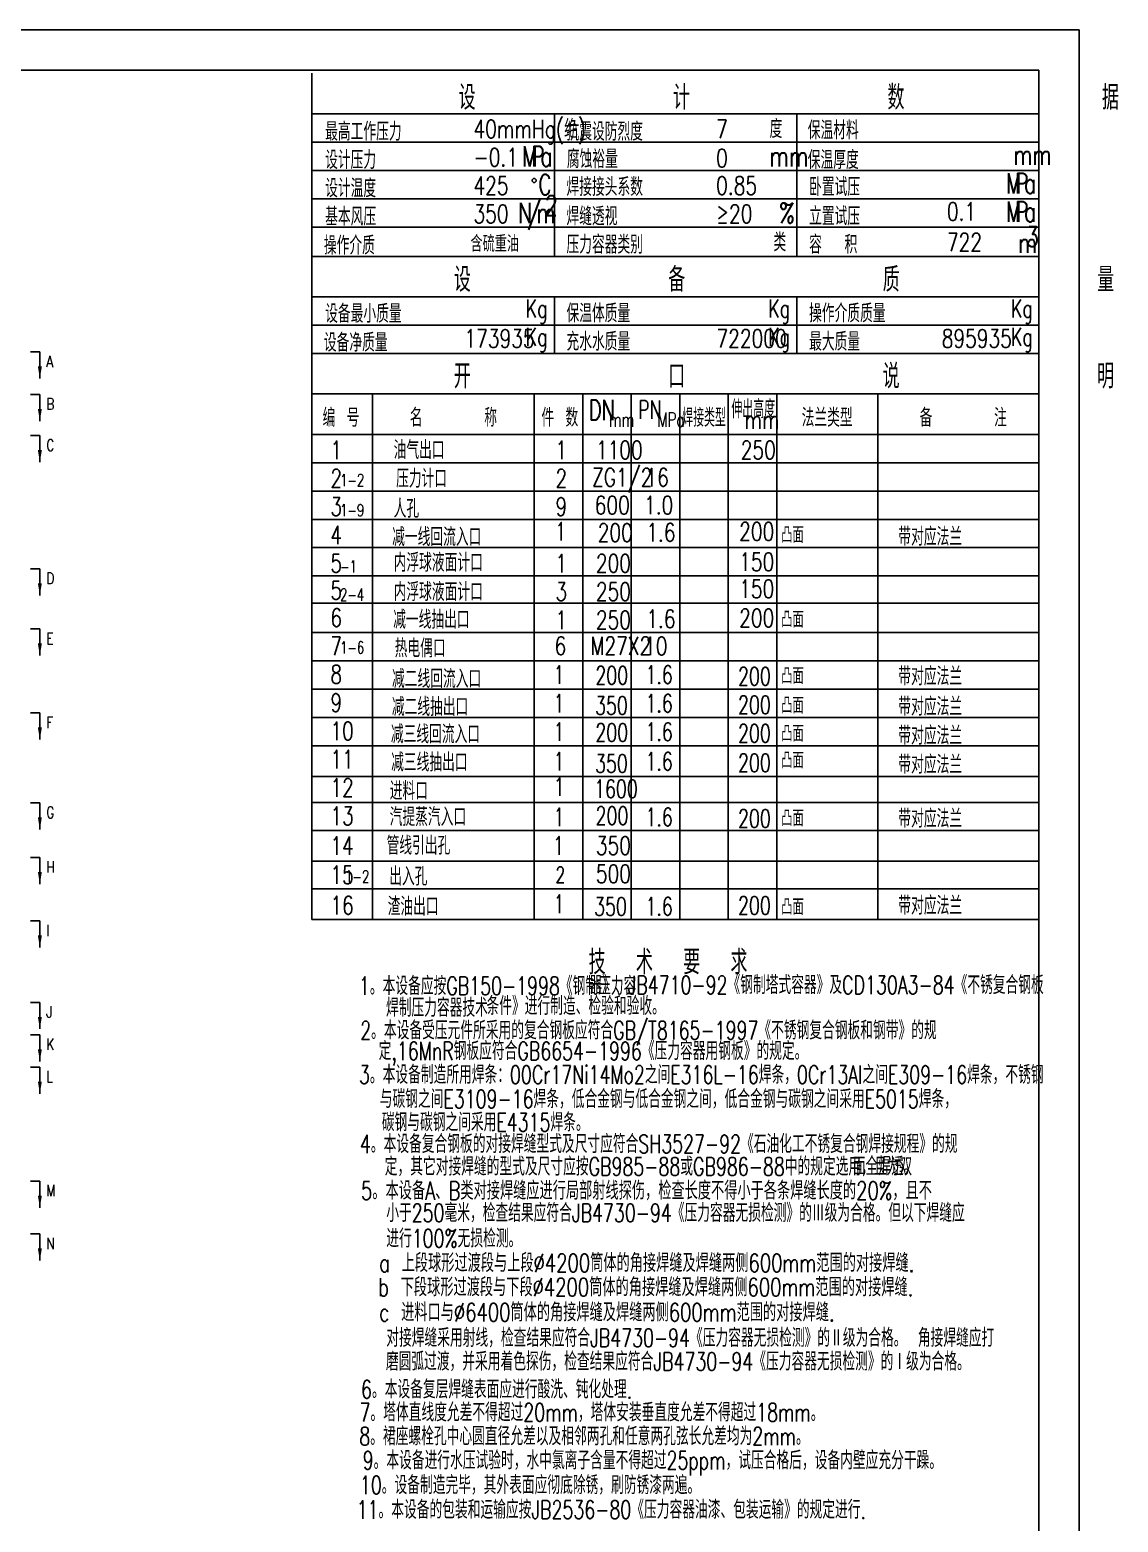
# Model space of a CAD drawing. Extents: x -776 to -173, y 628 to 1469.
# Drawn here: x -442 to -172.9, y 1100 to 1468.8 of the extents above; entities that cross this region are included whole.
import ezdxf

# ---------------------------------------------------------------- set-up
doc = ezdxf.new("R2010")
doc.units = 0
doc.header["$MEASUREMENT"] = 0
doc.linetypes.add('1', pattern=[8, 4, 4])
doc.linetypes.add('HIDDEN', pattern=[7, 5, -2])
doc.layers.get('0').update_dxf_attribs({"linetype": 'CONTINUOUS'})
for name, color, linetype in [('4', 2, 'CONTINUOUS'), ('_CONT_C', 7, 'CONTINUOUS'), ('_CONT_X', 3, 'CONTINUOUS'), ('_TEXT', 3, 'CONTINUOUS')]:
    doc.layers.add(name, color=color, linetype=linetype)
doc.styles.add('HZ', font='txt', dxfattribs={"width": 0.666667, "height": 3.5, "bigfont": 'hztxt'})
doc.styles.add('HZ5', font='romans.shx', dxfattribs={"width": 0.75, "bigfont": 'hz5.shx'})
doc.styles.add('ROMANS', font='romans', dxfattribs={"width": 0.8, "bigfont": 'hz5'})
doc.dimstyles.new('60', dxfattribs={"dimtxt": 3.5, "dimasz": 3, "dimexe": 1, "dimexo": 1, "dimgap": 1, "dimtad": 1, "dimdec": 0, "dimlfac": 60, "dimzin": 0, "dimdsep": 46, "dimtxsty": 'HZ5', "dimcen": 0.09, "dimadec": 0, "dimazin": 0, "dimtfac": 1, "dimtofl": 0, "dimtmove": 0, "dimatfit": 3, "dimfxl": 0, "dimtolj": 1, "dimtzin": 0, "dimarcsym": 0})

msp = doc.modelspace()

# ---------------------------------------------------------------- linework, layer by layer
for p, q in [((-192.49, 1458.83), (-751.49, 1458.83)), ((-192.49, 637.83), (-192.49, 1458.83))]:
    msp.add_line(p, q)
at = {"layer": '4'}
for p, q in [((-182.49, 1468.83), (-776.49, 1468.83)), ((-182.49, 627.83), (-182.49, 1468.83))]:
    msp.add_line(p, q, dxfattribs=at)
at = {"layer": '_CONT_C', "linetype": '1'}
for p, q in [((-372.31, 1420.09), (-372.31, 1458.09)), ((-372.31, 1458.09), (-372.31, 1388.85)), ((-192.31, 1448.09), (-372.31, 1448.09)), ((-372.31, 1448.09), (-192.31, 1448.09)), ((-312.31, 1420.09), (-312.31, 1448.09)), ((-252.31, 1448.09), (-252.31, 1420.09)), ((-192.31, 1420.09), (-372.31, 1420.09)), ((-372.32, 1412.85), (-192.32, 1412.85)), ((-372.32, 1402.85), (-192.32, 1402.85)), ((-372.32, 1388.85), (-192.32, 1388.85)), ((-372.31, 1368.85), (-372.31, 1388.85)), ((-372.31, 1388.85), (-372.31, 1368.85)), ((-192.31, 1378.85), (-372.31, 1378.85)), ((-372.31, 1378.85), (-192.31, 1378.85)), ((-192.31, 1368.85), (-372.31, 1368.85))]:
    msp.add_line(p, q, dxfattribs=at)
at = {"layer": '_CONT_C', "color": 3, "linetype": '1'}
for p, q in [((-312.31, 1448.09), (-312.31, 1412.85)), ((-252.31, 1412.85), (-252.31, 1448.09)), ((-312.31, 1402.85), (-312.31, 1388.85)), ((-252.31, 1388.85), (-252.31, 1402.85)), ((-372.32, 1395.85), (-192.32, 1395.85)), ((-192.31, 1361.85), (-372.31, 1361.85)), ((-192.31, 1354.85), (-372.31, 1354.85)), ((-192.31, 1347.85), (-372.31, 1347.85)), ((-192.31, 1340.85), (-372.31, 1340.85)), ((-192.31, 1333.85), (-372.31, 1333.85)), ((-192.31, 1327.13), (-372.31, 1327.13)), ((-192.31, 1319.85), (-372.31, 1319.85)), ((-192.31, 1312.85), (-372.31, 1312.85)), ((-192.31, 1305.85), (-372.31, 1305.85)), ((-192.31, 1298.85), (-372.31, 1298.85)), ((-192.31, 1291.85), (-372.31, 1291.85)), ((-192.31, 1284.29), (-372.31, 1284.29)), ((-192.31, 1277.85), (-372.31, 1277.85)), ((-192.31, 1270.94), (-372.31, 1270.94)), ((-192.31, 1263.38), (-372.31, 1263.38)), ((-192.31, 1256.5), (-372.31, 1256.5))]:
    msp.add_line(p, q, dxfattribs=at)
at = {"layer": '_CONT_C'}
msp.add_line((-372.31, 1369.09), (-372.31, 1248.95), dxfattribs=at)
at = {"layer": '_CONT_C', "color": 7, "linetype": '1'}
msp.add_line((-192.31, 1248.95), (-372.31, 1248.95), dxfattribs=at)
at = {"layer": '_CONT_X', "linetype": '1'}
for p, q in [((-372.31, 1441.09), (-192.31, 1441.09)), ((-192.31, 1434.09), (-372.31, 1434.09)), ((-372.31, 1427.09), (-192.31, 1427.09)), ((-372.31, 1420.09), (-192.31, 1420.09))]:
    msp.add_line(p, q, dxfattribs=at)
at = {"layer": '_CONT_X'}
for p, q in [((-357.31, 1378.85), (-357.31, 1248.95)), ((-317.31, 1378.85), (-317.31, 1248.95)), ((-305.31, 1378.85), (-305.31, 1248.95)), ((-293.31, 1378.85), (-293.31, 1248.95)), ((-281.31, 1378.85), (-281.31, 1248.95)), ((-269.31, 1378.85), (-269.31, 1248.95)), ((-257.31, 1378.85), (-257.31, 1248.95)), ((-232.31, 1378.85), (-232.31, 1248.95))]:
    msp.add_line(p, q, dxfattribs=at)
at = {"layer": '_TEXT', "linetype": '1'}
msp.add_circle((-317.31, 1431.59), 0.5, dxfattribs=at)

# ---------------------------------------------------------------- texts
at = {"layer": '4', "style": 'ROMANS', "width": 0.8}
for s, p in [('A', (-437.98, 1385.46)), ('B', (-437.98, 1374.96)), ('C', (-437.98, 1364.79)), ('D', (-437.98, 1331.89)), ('E', (-437.98, 1317)), ('F', (-437.98, 1296.24)), ('G', (-437.98, 1274.03)), ('H', (-437.98, 1260.53)), ('I', (-437.98, 1244.85)), ('J', (-437.98, 1224.71)), ('K', (-437.98, 1216.72)), ('L', (-437.98, 1208.72)), ('M', (-437.98, 1180.53)), ('N', (-437.98, 1167.49))]:
    msp.add_text(s, height=2.8, dxfattribs=at).set_placement(p)
at = {"layer": '_TEXT', "style": 'HZ'}
for s, height, width, p in [('设            计            数            据', 6, 0.7, (-336.01, 1449.11)), ('最高工作压力', 4.5, 0.7, (-368.99, 1441.43)), ('抗震设防烈度', 4.5, 0.7, (-309.31, 1441.43)), ('保温材料', 4.5, 0.7, (-249.64, 1441.76)), ('设计压力', 4.5, 0.7, (-368.99, 1434.43)), ('M', 5, 0.735, (-320.31, 1435.09)), ('P', 5, 0.735, (-318.06, 1435.09)), ('腐蚀裕量', 4.5, 0.7, (-309.22, 1434.63)), ('保温厚度', 4.5, 0.7, (-249.64, 1434.43)), ('mm', 5, 0.735, (-198.81, 1435.46)), ('a', 5, 0.735, (-315.81, 1435.09)), ('mm', 5, 0.75, (-259.16, 1435.09)), ('设计温度', 4.5, 0.7, (-368.99, 1427.43)), ('C', 5, 0.735, (-316.31, 1428.09)), ('焊接接头系数', 4.5, 0.7, (-309.31, 1427.76)), ('卧置试压', 4.5, 0.7, (-249.31, 1427.76)), ('M', 5, 0.735, (-200.67, 1428.42)), ('P', 5, 0.735, (-198.42, 1428.42)), ('a', 5, 0.735, (-196.17, 1428.42)), ('2', 5, 0.735, (-314.64, 1422.91)), ('基本风压', 4.5, 0.7, (-368.99, 1420.43)), ('N', 5, 0.735, (-321.29, 1421.09)), ('/', 5, 0.735, (-319.04, 1421.09)), ('m', 5, 0.735, (-316.79, 1421.09)), ('焊缝透视', 4.5, 0.7, (-309.31, 1420.51)), ('%', 5, 0.735, (-256.68, 1421.09)), ('立置试压', 4.5, 0.7, (-249.31, 1420.52)), ('M', 5, 0.735, (-200.67, 1421.42)), ('P', 5, 0.735, (-198.42, 1421.42)), ('a', 5, 0.735, (-196.17, 1421.42)), ('3', 5, 0.735, (-195.67, 1415.21)), ('操作介质', 4.5, 0.7, (-369.31, 1413.3)), ('压力容器类别', 4.5, 0.7, (-309.31, 1413.51)), ('容  积', 4.5, 0.7, (-249.31, 1413.52)), ('m', 5, 0.735, (-197.67, 1413.71)), ('设            备            质            量', 6, 0.7, (-337.18, 1404.11)), ('Kg', 4.5, 0.7, (-319.4, 1397.72)), ('Kg', 4.5, 0.7, (-259.4, 1397.72)), ('Kg', 4.5, 0.7, (-199.4, 1397.72)), ('设备最小质量', 4.5, 0.7, (-368.99, 1396.43)), ('保温体质量', 4.5, 0.7, (-309.31, 1396.52)), ('操作介质质量', 4.5, 0.7, (-249.31, 1396.52)), ('设备净质量', 4.5, 0.7, (-369.31, 1389.3)), ('Kg', 4.5, 0.7, (-319.4, 1390.72)), ('充水水质量', 4.5, 0.7, (-309.31, 1389.52)), ('Kg', 4.5, 0.7, (-259.4, 1390.72)), ('最大质量', 4.5, 0.7, (-249.31, 1389.52)), ('Kg', 4.5, 0.7, (-199.4, 1390.72)), ('开            口            说            明', 6, 0.7, (-337.2, 1380.23)), ('DN', 5, 0.7, (-303.8, 1372.39)), ('PN', 4.5, 0.7, (-291.59, 1372.71)), ('伸出高度', 4.5, 0.6, (-268.53, 1372.83)), ('编 号', 4.5, 0.7, (-369.63, 1370.73)), ('名     称', 4.5, 0.7, (-348.06, 1370.73)), ('件 数', 4.5, 0.7, (-315.51, 1370.73)), ('mm', 3.5, 0.7, (-298.83, 1370.73)), ('MPa', 3.5, 0.7, (-286.86, 1370.73)), ('焊接类型', 4.5, 0.6, (-280.69, 1370.73)), ('法兰类型', 4.5, 0.7, (-251.15, 1370.73)), ('备     注', 4.5, 0.7, (-221.98, 1370.73)), ('油气出口', 4.5, 0.7, (-352.06, 1362.73)), ('1-2', 3, 0.7, (-365.29, 1356.04)), ('压力计口', 4.5, 0.7, (-351.45, 1355.67)), ('1-9', 3, 0.7, (-365.29, 1348.61)), ('人孔', 4.5, 0.7, (-352.06, 1348.24)), ('带对应法兰', 4.5, 0.7, (-227.24, 1341.32)), ('减一线回流入口', 4.5, 0.7, (-352.42, 1341.24)), ('凸面', 4, 0.7, (-256.22, 1342.01)), ('内浮球液面计口', 4.5, 0.7, (-352.06, 1334.89)), ('-1', 3, 0.7, (-365.29, 1334.69)), ('内浮球液面计口', 4.5, 0.7, (-352.06, 1327.66)), ('2-4', 3, 0.7, (-365.29, 1327.73)), ('减一线抽出口', 4.5, 0.7, (-352.17, 1320.82)), ('凸面', 4, 0.7, (-256.22, 1321.11)), ('1-6', 3, 0.7, (-365.29, 1314.67)), ('热电偶口', 4.5, 0.7, (-351.79, 1313.75)), ('减二线回流入口', 4.5, 0.7, (-352.47, 1306.17)), ('1', 4.5, 0.7, (-312.51, 1307.2)), ('200', 4.5, 0.7, (-302.17, 1307.03)), ('1.6', 4.5, 0.7, (-289.77, 1307.2)), ('200', 4.5, 0.7, (-266.89, 1306.82)), ('凸面', 4, 0.7, (-256.22, 1307.18)), ('带对应法兰', 4.5, 0.7, (-227.24, 1306.81)), ('减二线抽出口', 4.5, 0.7, (-352.5, 1299.25)), ('1', 4.5, 0.7, (-312.51, 1300.14)), ('350', 4.5, 0.7, (-302.25, 1299.58)), ('1.6', 4.5, 0.7, (-289.77, 1300.14)), ('200', 4.5, 0.7, (-266.89, 1299.76)), ('凸面', 4, 0.7, (-256.22, 1299.86)), ('带对应法兰', 4.5, 0.7, (-227.24, 1299.32)), ('减三线回流入口', 4.5, 0.7, (-352.74, 1292.48)), ('1', 4.5, 0.7, (-312.51, 1293.09)), ('200', 4.5, 0.7, (-302.17, 1292.93)), ('1.6', 4.5, 0.7, (-289.77, 1293.09)), ('200', 4.5, 0.7, (-266.89, 1292.71)), ('凸面', 4, 0.7, (-256.22, 1292.9)), ('带对应法兰', 4.5, 0.7, (-227.24, 1292.16)), ('减三线抽出口', 4.5, 0.7, (-352.67, 1285.54)), ('1', 4.5, 0.7, (-312.51, 1285.79)), ('350', 4.5, 0.7, (-302.25, 1285.24)), ('1.6', 4.5, 0.7, (-289.77, 1285.79)), ('200', 4.5, 0.7, (-266.89, 1285.41)), ('凸面', 4, 0.7, (-256.22, 1286.28)), ('带对应法兰', 4.5, 0.7, (-227.24, 1284.99)), ('进料口', 4.5, 0.7, (-353.02, 1278.48)), ('1600', 4.5, 0.7, (-302.49, 1278.99)), ('汽提蒸汽入口', 4.5, 0.7, (-353.04, 1272.05)), ('1', 4.5, 0.7, (-312.51, 1272.03)), ('200', 4.5, 0.7, (-302.12, 1272.34)), ('1.6', 4.5, 0.7, (-289.77, 1272.03)), ('带对应法兰', 4.5, 0.7, (-227.24, 1271.64)), ('200', 4.5, 0.7, (-266.89, 1271.65)), ('凸面', 4, 0.7, (-256.22, 1272)), ('管线引出孔', 4.5, 0.7, (-353.81, 1264.97)), ('出入孔', 4.5, 0.7, (-353.15, 1257.34)), ('2', 4, 0.7, (-312.04, 1257.99)), ('1-2', 3, 0.7, (-364.03, 1258.06)), ('渣油出口', 4.5, 0.7, (-353.54, 1249.92)), ('1', 4.5, 0.7, (-312.51, 1250.55)), ('350', 4.5, 0.7, (-302.48, 1249.91)), ('1.6', 4.5, 0.7, (-289.77, 1249.96)), ('200', 4.5, 0.7, (-266.89, 1250.17)), ('凸面', 4, 0.7, (-256.22, 1250.05)), ('带对应法兰', 4.5, 0.7, (-227.24, 1250.15)), ('技  术  要  求', 6, 0.7, (-303.83, 1235.4, 180))]:
    msp.add_text(s, height=height, dxfattribs=dict(at, width=width)).set_placement(p)
at = {"layer": '_TEXT', "linetype": 'HIDDEN', "style": 'HZ'}
for s, height, width, p in [('40mmHg(绝)', 4.5, 0.75, (-332.31, 1442.09)), ('7', 4.5, 0.75, (-272.31, 1442.09)), ('度', 4.5, 0.7, (-259.08, 1442.09)), ('-0.1', 4.5, 0.75, (-332.31, 1435.09)), ('0', 4.5, 0.75, (-272.31, 1434.87)), ('425', 4.5, 0.75, (-332.31, 1428.09)), ('0.85', 4.5, 0.75, (-272.31, 1428.09)), ('350', 4.5, 0.75, (-332.31, 1421.09)), ('≥20', 4.5, 0.75, (-272.31, 1421.09)), ('0.1', 4.5, 0.75, (-215.23, 1421.68)), ('含硫重油', 4, 0.75, (-333.06, 1413.97)), ('类', 4.5, 0.7, (-258.13, 1414.09)), ('722', 4.5, 0.75, (-215.23, 1414.09)), ('173935', 4.5, 0.75, (-334.54, 1390.31)), ('722000', 4.5, 0.75, (-272.21, 1390.31)), ('895935', 4.5, 0.75, (-216.53, 1390.31)), ('mm', 4.5, 0.75, (-265.3, 1370.23)), ('1', 4.5, 0.75, (-367.71, 1362.73)), ('1', 4.5, 0.75, (-312.04, 1362.73)), ('1100', 4.5, 0.75, (-302.04, 1362.73)), ('250', 4.5, 0.75, (-266.24, 1362.73)), ('ZG1/2', 4.5, 0.75, (-302.98, 1355.97)), ('2', 4.5, 0.75, (-367.71, 1355.73)), ('2', 4.5, 0.75, (-312.04, 1355.73)), ('16', 4.5, 0.75, (-289.8, 1355.97)), ('3', 4.5, 0.75, (-367.71, 1348.73)), ('9', 4.5, 0.75, (-312.04, 1348.73)), ('600', 4.5, 0.75, (-302.34, 1349.09)), ('1.0', 4.5, 0.75, (-290.13, 1349.09)), ('1', 4.5, 0.75, (-312.19, 1342.59)), ('200', 4.5, 0.75, (-301.6, 1342.32)), ('1.6', 4.5, 0.75, (-289.58, 1342.39)), ('200', 4.5, 0.75, (-266.6, 1342.61)), ('4', 4.5, 0.75, (-367.71, 1341.73)), ('5', 4.5, 0.75, (-367.71, 1334.73)), ('1', 4.5, 0.75, (-312.04, 1334.73)), ('200', 4.5, 0.75, (-302.04, 1334.73)), ('150', 4.5, 0.75, (-266.6, 1335.11)), ('5', 4.5, 0.75, (-367.71, 1328.03)), ('3', 4.5, 0.75, (-312.04, 1327.73)), ('250', 4.5, 0.75, (-302.04, 1327.73)), ('150', 4.5, 0.75, (-266.6, 1328.42)), ('6', 4.5, 0.75, (-367.71, 1321.3)), ('1', 4.5, 0.75, (-312.04, 1320.73)), ('250', 4.5, 0.75, (-302.04, 1320.73)), ('1.6', 4.5, 0.75, (-289.58, 1321)), ('200', 4.5, 0.75, (-266.6, 1321.22)), ('7', 4.5, 0.75, (-367.71, 1314.3)), ('6', 4.5, 0.75, (-312.25, 1314.34)), ('M27X2', 4.5, 0.75, (-303.39, 1314.34)), ('10', 4.5, 0.75, (-290.13, 1314.28)), ('8', 4.5, 0.75, (-367.71, 1307.3)), ('9', 4.5, 0.75, (-367.71, 1300.3)), ('10', 4.5, 0.75, (-367.71, 1293.3)), ('11', 4.5, 0.75, (-367.71, 1286.3)), ('12', 4.5, 0.75, (-367.71, 1279.3)), ('1', 4.5, 0.75, (-312.56, 1279.49)), ('13', 4.5, 0.75, (-367.71, 1272.3)), ('14', 4.5, 0.75, (-367.71, 1264.93)), ('1', 4.5, 0.75, (-312.74, 1264.97)), ('350', 4.5, 0.75, (-302.04, 1264.97)), ('15', 4.5, 0.75, (-367.71, 1257.75)), ('500', 4.5, 0.75, (-302.04, 1257.99)), ('16', 4.5, 0.75, (-367.71, 1250.22)), ('1。本设备应按GB150-1998《钢制压力容', 4.5, 0.7, (-360.63, 1230.29, 180)), ('器》、JB4710-92《钢制塔式容器》及CD130A3-84《不锈复合钢板              ', 4.5, 0.7, (-303.65, 1230.52, 180)), (' 焊制压力容器技术                      ', 4.5, 0.7, (-356.76, 1224.9, 180)), ('条件》进行制造、检验和验收。                     ', 4.5, 0.7, (-329.09, 1225.35, 180)), ('2。本设备受压元件所采用的复合钢板应符合GB/T8165-1997《不锈钢复合钢板和钢带》的规', 4.5, 0.7, (-360.32, 1219.3, 180)), ('定,16MnR钢板应符合GB6654-1996《压力容器用钢板》的规定。               ^J', 4.5, 0.7, (-355.75, 1214.21, 180)), ('3。本设备制造所用焊条：00Cr17Ni14Mo2之间E316L-16焊条，0Cr13Al之间E309-16焊条，不锈钢', 4.5, 0.7, (-360.63, 1208.34, 180)), ('与碳钢之间E3109-16焊条，低合金钢与低合金钢之间，低合金钢与碳钢之间采用E5015焊条，', 4.5, 0.7, (-355.49, 1202.33, 180)), ('碳钢与碳钢之间采用E4315焊条。', 4.5, 0.7, (-354.99, 1196.58, 180)), ('4。本设备复合钢板的对接焊缝型式及尺寸应符合SH3527-92《石油化工不锈复合钢焊接规程》的规', 4.5, 0.7, (-360.39, 1191.23, 180)), ('定，其它对接焊缝的型式及尺寸应按GB985-88或GB986-88中的规定选用，且为双                    ', 4.5, 0.7, (-354.25, 1185.65, 180)), ('面全焊透。                          ', 4.5, 0.7, (-238.51, 1185.72, 180)), ('5。本设备A、B类对接焊缝应进行局部射线探伤，检查长度不得小于各条焊缝长度的20%，且不', 4.5, 0.725, (-360.12, 1179.7, 180)), ('小于250毫米，检查结果应符合JB4730-94《压力容器无损检测》的Ⅲ级为合格。但以下焊缝应 ', 4.5, 0.7, (-353.88, 1174.19, 180)), ('进行100%无损检测。', 4.5, 0.7, (-353.88, 1167.88, 180)), ('a 上段球形过渡段与上段%%c4200筒体的角接焊缝及焊缝两侧600mm范围的对接焊缝.', 4.5, 0.725, (-355.63, 1161.82, 180)), ('b 下段球形过渡段与下段%%c4200筒体的角接焊缝及焊缝两侧600mm范围的对接焊缝.', 4.5, 0.725, (-355.87, 1155.83, 180)), ('c 进料口与%%c6400筒体的角接焊缝及焊缝两侧600mm范围的对接焊缝.', 4.5, 0.725, (-355.63, 1149.62, 180)), ('对接焊缝采用射线，检查结果应符合JB4730-94《压力容器无损检测》的Ⅱ级为合格。 角接焊缝应打 ', 4.5, 0.7, (-353.88, 1143.31, 180)), ('磨圆弧过渡，并采用着色探伤，检查结果应符合JB4730-94《压力容器无损检测》的Ⅰ级为合格。 ', 4.5, 0.7, (-353.98, 1137.46, 180)), ('6。本设备复层焊缝表面应进行酸洗、钝化处理.', 4.5, 0.7, (-360.12, 1130.57, 180)), ('7。塔体直线度允差不得超过20mm，塔体安装垂直度允差不得超过18mm。', 4.5, 0.7, (-360.49, 1124.88, 180)), ('8。裙座螺栓孔中心圆直径允差以及相邻两孔和任意两孔弦长允差均为2mm。', 4.5, 0.7, (-360.55, 1118.99, 180)), ('9。本设备进行水压试验时，水中氯离子含量不得超过25ppm，试压合格后，设备内壁应充分干躁。', 4.5, 0.7, (-359.71, 1113.03, 180)), ('10。设备制造完毕，其外表面应彻底除锈，刷防锈漆两遍。', 4.5, 0.7, (-360.39, 1106.92, 180)), ('11。本设备的包装和运输应按JB2536-80《压力容器油漆、包装运输》的规定进行.', 4.5, 0.7, (-361.2, 1100.84, 180))]:
    msp.add_text(s, height=height, dxfattribs=dict(at, width=width)).set_placement(p)

# ---------------------------------------------------------------- leaders
at = {"layer": '4'}
for points in [[(-439.55, 1382.64), (-439.55, 1389.21), (-441.86, 1389.21)], [(-439.55, 1372.14), (-439.55, 1378.71), (-441.86, 1378.71)], [(-439.55, 1361.96), (-439.55, 1368.54), (-441.86, 1368.54)], [(-439.55, 1329.06), (-439.55, 1335.64), (-441.86, 1335.64)], [(-439.55, 1314.18), (-439.55, 1320.76), (-441.86, 1320.76)], [(-439.55, 1293.41), (-439.55, 1299.99), (-441.86, 1299.99)], [(-439.55, 1271.2), (-439.55, 1277.78), (-441.86, 1277.78)], [(-439.55, 1257.7), (-439.55, 1264.28), (-441.86, 1264.28)], [(-439.55, 1242.02), (-439.55, 1248.6), (-441.86, 1248.6)], [(-439.55, 1221.89), (-439.55, 1228.46), (-441.86, 1228.46)], [(-439.55, 1213.89), (-439.55, 1220.47), (-441.86, 1220.47)], [(-439.55, 1205.9), (-439.55, 1212.47), (-441.86, 1212.47)], [(-439.55, 1177.71), (-439.55, 1184.29), (-441.86, 1184.29)], [(-439.55, 1164.67), (-439.55, 1171.24), (-441.86, 1171.24)]]:
    msp.add_leader(points, dimstyle='60', dxfattribs=at)

doc.saveas('drawing.dxf')
